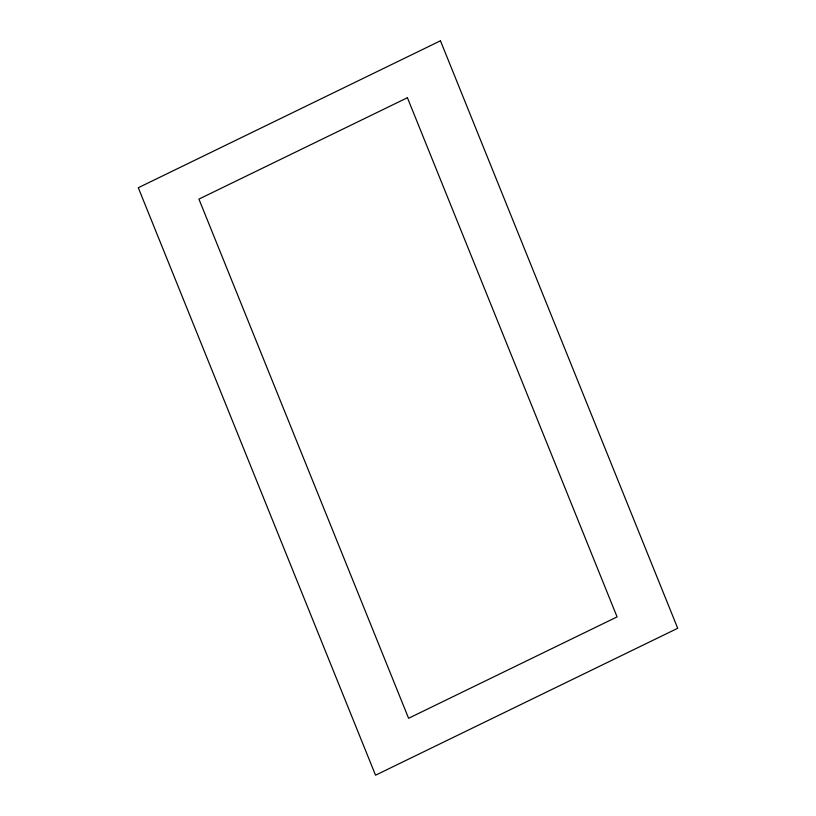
<?xml version="1.0" encoding="UTF-8"?>
<svg xmlns="http://www.w3.org/2000/svg" width="816" height="816" viewBox="0 0 816 816"><rect width="100%" height="100%" fill="white"/><g stroke="black" fill="none" stroke-linecap="round" stroke-linejoin="round"><path stroke-width="1.22" d="M440.456 40.8L138.292 187.731L375.544 775.2L677.708 628.269L440.456 40.8M407.408 97.726L198.92 199.104L408.592 718.274L617.08 616.896L407.408 97.726"/></g></svg>
